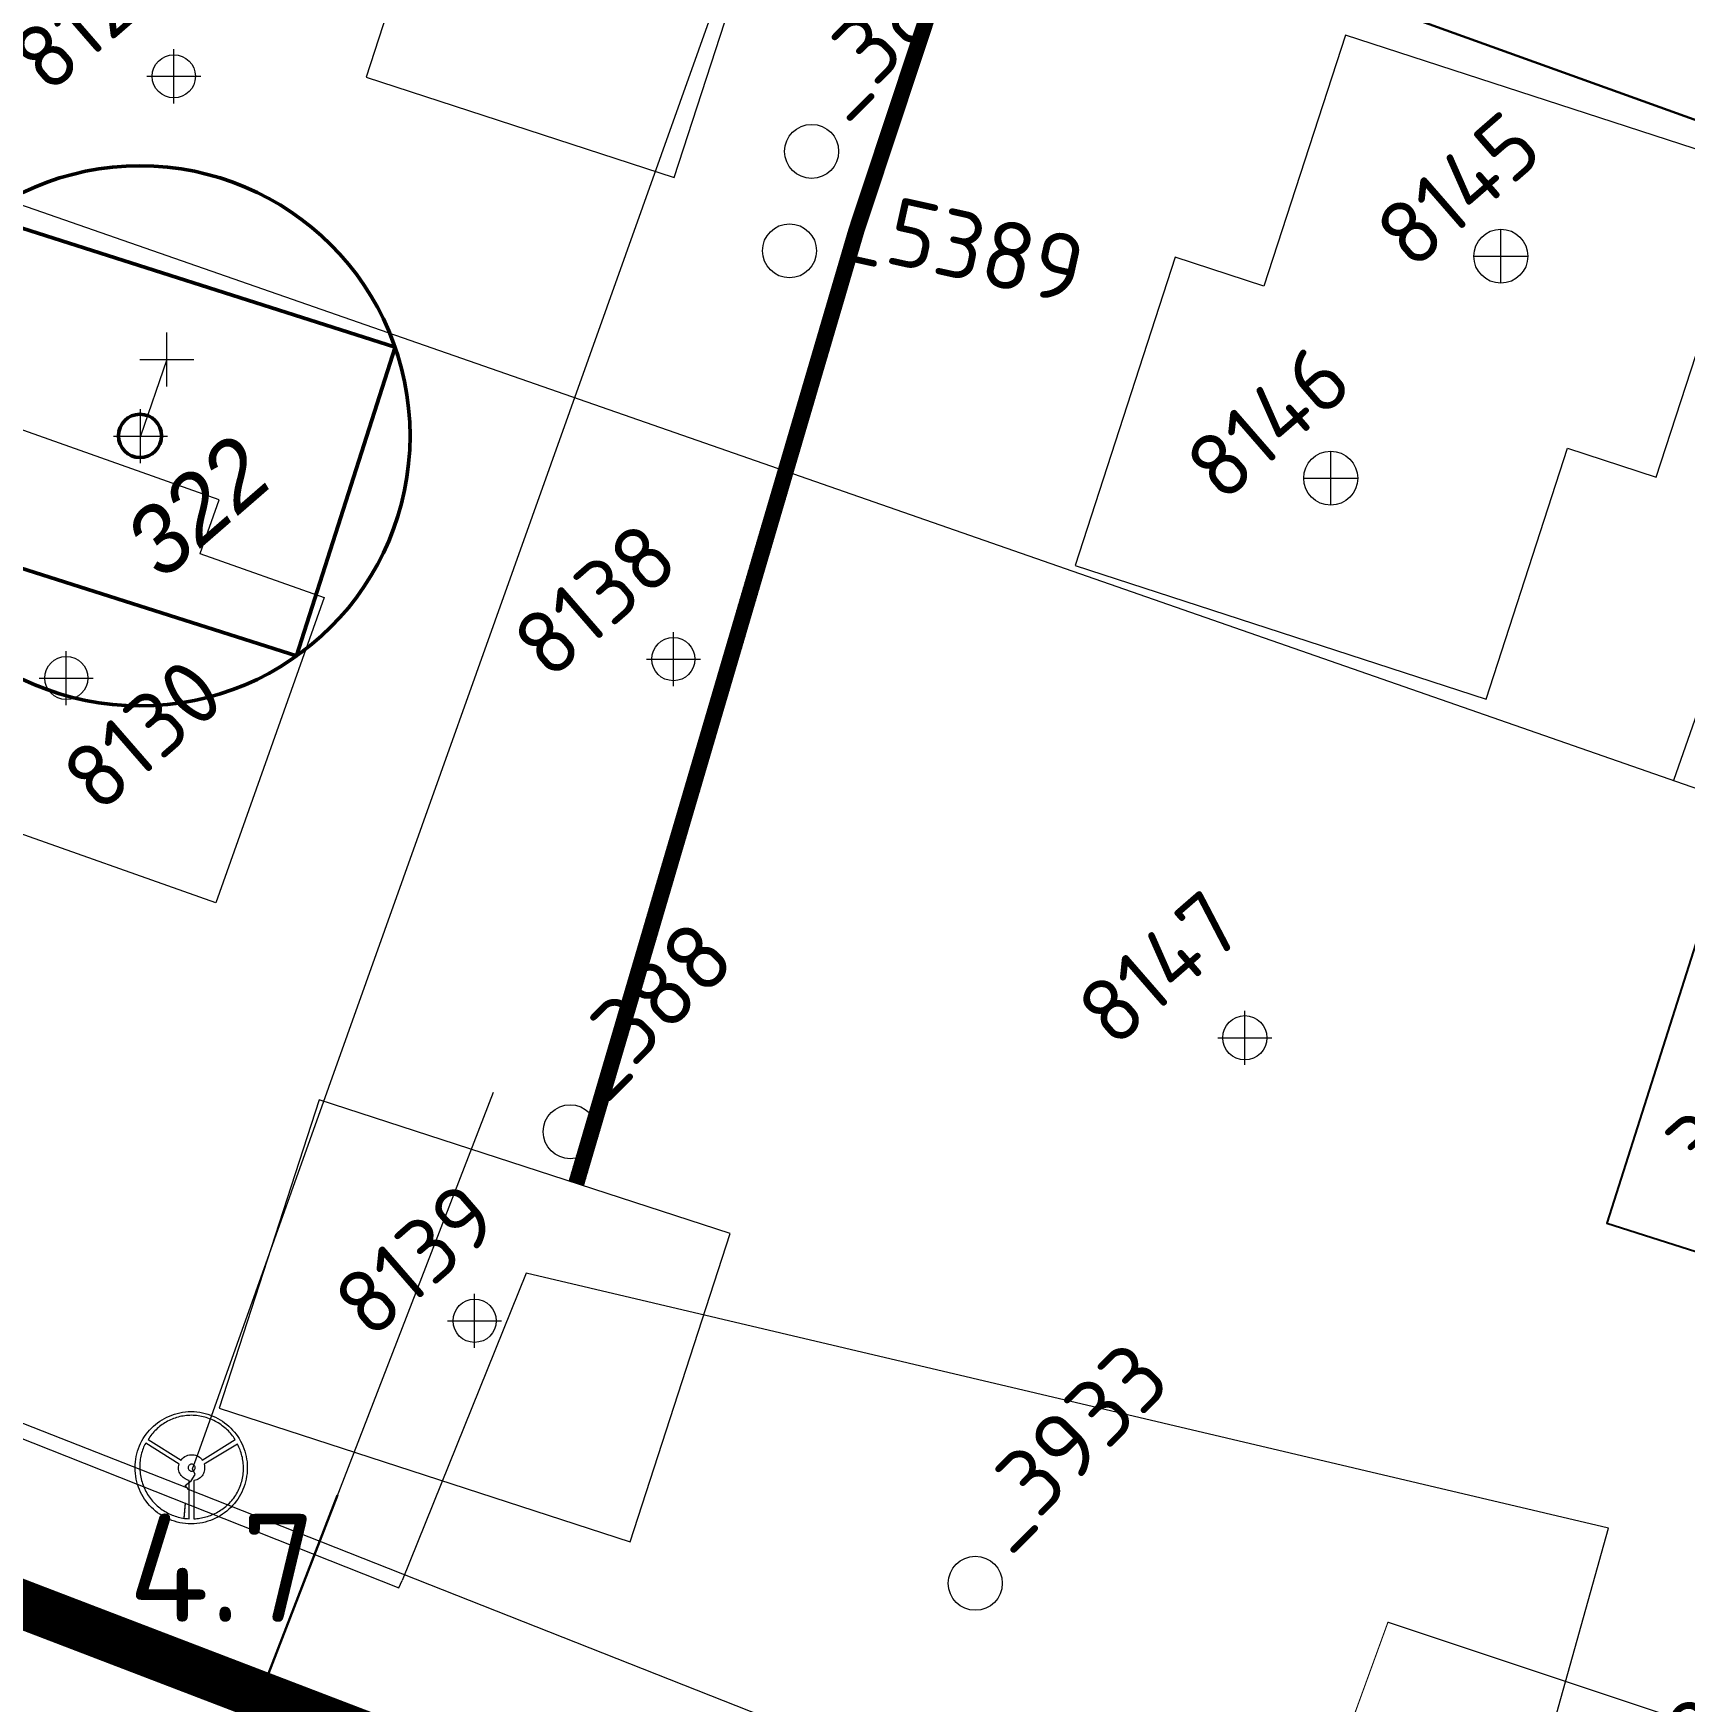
# Model space of a CAD drawing. Header units: millimetres. Extents: x 519 to 9564855, y -810 to 5021775.
# Drawn here: x 9532434.3 to 9532740, y 4999633.5 to 4999942.4 of the extents above; entities that cross this region are included whole.
import ezdxf
from ezdxf.enums import TextEntityAlignment as Align

# ---------------------------------------------------------------- set-up
doc = ezdxf.new("R2010")
doc.units = ezdxf.units.MM
doc.header["$LTSCALE"] = 2
doc.header["$MEASUREMENT"] = 0
doc.header["$PDMODE"] = 2
doc.header["$PDSIZE"] = 5
for name, color, linetype in [('Existing roads', 41, 'Continuous'), ('FIBERGLASS', 212, 'Continuous'), ('OLD WELLS(dr.bfr2000)', 24, 'Continuous'), ('ROAD_GROUND', 9, 'Continuous'), ('Скважины на 2014 год', 70, 'Continuous'), ('Скважины на 2021 год', 7, 'Continuous')]:
    doc.layers.add(name, color=color, linetype=linetype)
for name, color, linetype, lineweight in [('SteamInjInfrastructure', 25, 'Continuous', 100), ('Скв на 2025 допы от ХеКай', 204, 'Continuous', 0), ('Скважины на 2022 год', 60, 'Continuous', 13), ('Скважины на 2024 год-125', 10, 'Continuous', 40), ('Скважины на 2026', 222, 'Continuous', 50), ('ТХ_Проект. НГ', 244, 'g_122_n', 50), ('Электро', 1, 'Continuous', 30), ('Электроснаб', 1, 'Continuous', 18), ('Электроснабжене', 1, 'Continuous', 18)]:
    doc.layers.add(name, color=color, linetype=linetype, lineweight=lineweight)
doc.styles.add('92051501$0$STANDARD', font='simplex.shx')
doc.styles.add('Elect', font='isocpeur.ttf')
doc.styles.add('Line_GUGK', font='')
doc.styles.get("Standard").update_dxf_attribs({"font": 'isocpeur.ttf', "width": 0.5})
doc.styles.get('Line_GUGK').set_extended_font_data('Bm431', italic=True)
doc.linetypes.add('g_122_n', pattern='A,2,-2,3,-0.6,["Н",Line_GUGK,S=2,R=0,X=0,Y=-1],-3,3,-2,8,-2,8,-2,6', length=41.6)
doc.linetypes.add('STM_LINE', pattern='A,0.5,-0.2,["S",92051501$0$STANDARD,S=0.1,R=0,X=-0.1,Y=-0.05],-0.05', length=0.75)
pattern_1 = [(45, (2e-07, 3e-08), (-2.6516504294, 2.6516504294), [])]

msp = doc.modelspace()

# ---------------------------------------------------------------- hatches: boundary and pattern name
at = {"layer": 'Existing roads', "linetype": 'ByBlock', "lineweight": 0, "ltscale": 80}
h = msp.add_hatch(dxfattribs=at)
h.set_pattern_fill('ANSI31', color=0, scale=30, style=0)
h.set_pattern_definition(pattern_1)
edge = h.paths.add_edge_path()
edge.add_line((9532778.519, 4999230.469), (9531406.804, 4999722.068))
edge.add_line((9531988.9698, 4999513.27001), (9531985.02959, 4999501.29115))
edge.add_line((9531985.02959, 4999501.29115), (9532135.5995, 4999447.17366))
edge.add_line((9532135.5995, 4999447.17366), (9532139.95261, 4999459.32019))
h = msp.add_hatch(dxfattribs=at)
h.set_pattern_fill('ANSI31', color=0, scale=30, style=0)
h.set_pattern_definition(pattern_1)
edge = h.paths.add_edge_path()
edge.add_line((9531793.51542, 4999569.26863), (9531798.02798, 4999581.86007))
edge.add_line((9531941.09132, 4999530.58864), (9531936.69892, 4999518.35317))
edge.add_line((9531936.69892, 4999518.35317), (9531793.51542, 4999569.26863))
edge.add_line((9532778.519, 4999230.469), (9531406.804, 4999722.068))
h = msp.add_hatch(dxfattribs=at)
h.set_pattern_fill('ANSI31', color=0, scale=30, style=0)
h.set_pattern_definition(pattern_1)
edge = h.paths.add_edge_path()
edge.add_line((9531785.9778, 4999571.94897), (9531748.25838, 4999585.36184))
edge.add_line((9531748.25838, 4999585.36184), (9531752.81099, 4999598.06506))
edge.add_line((9531790.46586, 4999584.57021), (9531785.9778, 4999571.94897))
edge.add_line((9532778.519, 4999230.469), (9531406.804, 4999722.068))

# ---------------------------------------------------------------- linework, layer by layer
at = {"layer": 'FIBERGLASS', "lineweight": 0, "ltscale": 5}
msp.add_line((9531474.36772, 5000244.22417), (9533085.79736, 4999682.85721), dxfattribs=at)
at = {"layer": 'FIBERGLASS', "linetype": 'ByBlock', "lineweight": 0, "ltscale": 50, "const_width": 0.2}
msp.add_lwpolyline([(9532370.78, 4998783.5), (9532685.1, 4999648.2), (9532806.3, 4999607.8), (9533065.2, 5000361.1), (9533175, 5000324)], dxfattribs=at)
at = {"layer": 'OLD WELLS(dr.bfr2000)', "lineweight": 0}
for centre in [(9532578.4, 4999920.5), (9532574.3, 4999902.1), (9532533.7, 4999739), (9532608.7, 4999655.4)]:
    msp.add_circle(centre, 5, dxfattribs=at)
at = {"layer": 'ROAD_GROUND', "lineweight": 0, "flags": 128}
for points, const_width in [([(9532610.63193, 4999978.0347), (9532586.70722, 4999905.93038), (9532534.8233, 4999729.42781), (9532534.8233, 4999729.42781)], 3), ([(9532609.20532, 4999978.49823), (9532585.274, 4999906.374), (9532533.35856, 4999729.90373), (9532533.35856, 4999729.90373)], 0.001), ([(9532612.05854, 4999977.57116), (9532588.14044, 4999905.48675), (9532536.28803, 4999728.95188), (9532536.28803, 4999728.95188)], 0.001)]:
    msp.add_lwpolyline(points, dxfattribs=dict(at, const_width=const_width))
at = {"layer": 'ROAD_GROUND', "color": 8, "lineweight": 0, "const_width": 9}
msp.add_lwpolyline([(9532686.37022, 4999554.15545), (9532325.87, 4999692.26), (9532298.56, 4999621.78), (9531494.3682, 4999929.91227)], dxfattribs=at)
at = {"layer": 'SteamInjInfrastructure', "color": 6, "linetype": 'STM_LINE', "lineweight": 0, "ltscale": 15}
for p, q in [((9532465.117, 4999680.29), (9532790.92888, 5000593.92108)), ((9532462.69293, 4999673.05482, 0), (9532304.51678, 4999735.1901, 0)), ((9532306.21802, 4999732.10271, 0), (9532501.98205, 4999654.55984, 0)), ((9532525.544, 4999712.791), (9532502.568, 4999655.901)), ((9532725.934, 4999665.627), (9532525.544, 4999712.791)), ((9532456.54334, 4999684.48981, 0), (9532456.91727, 4999684.81178, 0)), ((9532456.91727, 4999684.81178, 0), (9532457.31198, 4999685.12337, 0)), ((9532457.31198, 4999685.12337, 0), (9532457.71707, 4999685.41418, 0)), ((9532457.91439, 4999684.6144, 0), (9532457.68587, 4999684.42745, 0)), ((9532457.71707, 4999685.41418, 0), (9532458.13255, 4999685.68422, 0)), ((9532458.15329, 4999684.78058, 0), (9532457.91439, 4999684.6144, 0)), ((9532458.13255, 4999685.68422, 0), (9532458.5688, 4999685.93349, 0)), ((9532458.40257, 4999684.94676, 0), (9532458.15329, 4999684.78058, 0)), ((9532458.65186, 4999685.11294, 0), (9532458.40257, 4999684.94676, 0)), ((9532458.5688, 4999685.93349, 0), (9532459.01543, 4999686.16198, 0)), ((9532458.91153, 4999685.25834, 0), (9532458.65186, 4999685.11294, 0)), ((9532459.17121, 4999685.40375, 0), (9532458.91153, 4999685.25834, 0)), ((9532459.01543, 4999686.16198, 0), (9532459.48284, 4999686.3697, 0)), ((9532459.44127, 4999685.53876, 0), (9532459.17121, 4999685.40375, 0)), ((9532459.71133, 4999685.66339, 0), (9532459.44127, 4999685.53876, 0)), ((9532459.48284, 4999686.3697, 0), (9532459.95025, 4999686.55664, 0)), ((9532459.98139, 4999685.78802, 0), (9532459.71133, 4999685.66339, 0)), ((9532459.95025, 4999686.55664, 0), (9532460.43843, 4999686.72281, 0)), ((9532460.26183, 4999685.90227, 0), (9532459.98139, 4999685.78802, 0)), ((9532460.55266, 4999685.99574, 0), (9532460.26183, 4999685.90227, 0)), ((9532460.43843, 4999686.72281, 0), (9532460.92662, 4999686.85782, 0)), ((9532460.83311, 4999686.08921, 0), (9532460.55266, 4999685.99574, 0)), ((9532461.13432, 4999686.18268, 0), (9532460.83311, 4999686.08921, 0)), ((9532460.92662, 4999686.85782, 0), (9532461.43557, 4999686.98244, 0)), ((9532461.42516, 4999686.25537, 0), (9532461.13432, 4999686.18268, 0)), ((9532461.72637, 4999686.31768, 0), (9532461.42516, 4999686.25537, 0)), ((9532461.43557, 4999686.98244, 0), (9532461.94452, 4999687.06552, 0)), ((9532462.02759, 4999686.3696, 0), (9532461.72637, 4999686.31768, 0)), ((9532461.94452, 4999687.06552, 0), (9532462.46386, 4999687.13821, 0)), ((9532462.32881, 4999686.42153, 0), (9532462.02759, 4999686.3696, 0)), ((9532462.64041, 4999686.45268, 0), (9532462.32881, 4999686.42153, 0)), ((9532462.46386, 4999687.13821, 0), (9532462.99358, 4999687.17973, 0)), ((9532462.95201, 4999686.48383, 0), (9532462.64041, 4999686.45268, 0)), ((9532463.26361, 4999686.4942, 0), (9532462.95201, 4999686.48383, 0)), ((9532462.99358, 4999687.17973, 0), (9532463.53369, 4999687.1901, 0)), ((9532463.57521, 4999686.50458, 0), (9532463.26361, 4999686.4942, 0)), ((9532463.53369, 4999687.1901, 0), (9532464.06341, 4999687.17969, 0)), ((9532463.88681, 4999686.49418, 0), (9532463.57521, 4999686.50458, 0)), ((9532464.19842, 4999686.48378, 0), (9532463.88681, 4999686.49418, 0)), ((9532464.06341, 4999687.17969, 0), (9532464.58275, 4999687.13813, 0)), ((9532464.51002, 4999686.45261, 0), (9532464.19842, 4999686.48378, 0)), ((9532464.81123, 4999686.42144, 0), (9532464.51002, 4999686.45261, 0)), ((9532464.58275, 4999687.13813, 0), (9532465.10208, 4999687.0654, 0)), ((9532465.12283, 4999686.36949, 0), (9532464.81123, 4999686.42144, 0)), ((9532465.10208, 4999687.0654, 0), (9532465.61103, 4999686.98229, 0)), ((9532465.42404, 4999686.30716, 0), (9532465.12283, 4999686.36949, 0)), ((9532465.72525, 4999686.24483, 0), (9532465.42404, 4999686.30716, 0)), ((9532465.61103, 4999686.98229, 0), (9532466.10958, 4999686.85763, 0)), ((9532466.02646, 4999686.16172, 0), (9532465.72525, 4999686.24483, 0)), ((9532466.31729, 4999686.07862, 0), (9532466.02646, 4999686.16172, 0)), ((9532466.10958, 4999686.85763, 0), (9532466.59775, 4999686.72259, 0)), ((9532466.60811, 4999685.98513, 0), (9532466.31729, 4999686.07862, 0)), ((9532466.59775, 4999686.72259, 0), (9532467.08592, 4999686.55638, 0)), ((9532466.89894, 4999685.88125, 0), (9532466.60811, 4999685.98513, 0)), ((9532467.17937, 4999685.76699, 0), (9532466.89894, 4999685.88125, 0)), ((9532467.08592, 4999686.55638, 0), (9532467.55332, 4999686.3694, 0)), ((9532467.45981, 4999685.64234, 0), (9532467.17937, 4999685.76699, 0)), ((9532467.74025, 4999685.51769, 0), (9532467.45981, 4999685.64234, 0)), ((9532467.55332, 4999686.3694, 0), (9532468.01033, 4999686.16165, 0)), ((9532468.0103, 4999685.37226, 0), (9532467.74025, 4999685.51769, 0)), ((9532468.28035, 4999685.22684, 0), (9532468.0103, 4999685.37226, 0)), ((9532468.01033, 4999686.16165, 0), (9532468.45695, 4999685.93313, 0)), ((9532468.54001, 4999685.08142, 0), (9532468.28035, 4999685.22684, 0)), ((9532468.45695, 4999685.93313, 0), (9532468.89318, 4999685.68383, 0)), ((9532468.79967, 4999684.91522, 0), (9532468.54001, 4999685.08142, 0)), ((9532469.04895, 4999684.74902, 0), (9532468.79967, 4999684.91522, 0)), ((9532468.89318, 4999685.68383, 0), (9532469.31902, 4999685.41376, 0)), ((9532469.28783, 4999684.57244, 0), (9532469.04895, 4999684.74902, 0)), ((9532469.31902, 4999685.41376, 0), (9532469.72409, 4999685.12292, 0)), ((9532469.72409, 4999685.12292, 0), (9532470.11878, 4999684.8113, 0)), ((9532470.11878, 4999684.8113, 0), (9532470.49269, 4999684.4893, 0)), ((9532454.16466, 4999681.30118, 0), (9532454.39319, 4999681.7478, 0)), ((9532454.39319, 4999681.7478, 0), (9532454.64248, 4999682.18403, 0)), ((9532454.64248, 4999682.18403, 0), (9532454.91255, 4999682.60988, 0)), ((9532454.91255, 4999682.60988, 0), (9532455.2034, 4999683.01495, 0)), ((9532455.2034, 4999683.01495, 0), (9532455.50463, 4999683.40963, 0)), ((9532455.50463, 4999683.40963, 0), (9532455.83702, 4999683.78354, 0)), ((9532455.73309, 4999682.28786, 0), (9532455.57728, 4999682.03858, 0)), ((9532455.57728, 4999682.03858, 0), (9532461.66376, 4999678.22644, 0)), ((9532455.8889, 4999682.52675, 0), (9532455.73309, 4999682.28786, 0)), ((9532455.83702, 4999683.78354, 0), (9532456.17979, 4999684.14706, 0)), ((9532456.06548, 4999682.75525, 0), (9532455.8889, 4999682.52675, 0)), ((9532456.24207, 4999682.98375, 0), (9532456.06548, 4999682.75525, 0)), ((9532456.17979, 4999684.14706, 0), (9532456.54334, 4999684.48981, 0)), ((9532456.42904, 4999683.21225, 0), (9532456.24207, 4999682.98375, 0)), ((9532456.61601, 4999683.43036, 0), (9532456.42904, 4999683.21225, 0)), ((9532456.81336, 4999683.63809, 0), (9532456.61601, 4999683.43036, 0)), ((9532457.0211, 4999683.84582, 0), (9532456.81336, 4999683.63809, 0)), ((9532457.23923, 4999684.05354, 0), (9532457.0211, 4999683.84582, 0)), ((9532457.45736, 4999684.2405, 0), (9532457.23923, 4999684.05354, 0)), ((9532457.68587, 4999684.42745, 0), (9532457.45736, 4999684.2405, 0)), ((9532465.55877, 4999678.2263, 0), (9532471.64552, 4999682.03799, 0)), ((9532469.52672, 4999684.39586, 0), (9532469.28783, 4999684.57244, 0)), ((9532469.76561, 4999684.20889, 0), (9532469.52672, 4999684.39586, 0)), ((9532469.98372, 4999684.01153, 0), (9532469.76561, 4999684.20889, 0)), ((9532470.20184, 4999683.81418, 0), (9532469.98372, 4999684.01153, 0)), ((9532470.40956, 4999683.60643, 0), (9532470.20184, 4999683.81418, 0)), ((9532470.61729, 4999683.39869, 0), (9532470.40956, 4999683.60643, 0)), ((9532470.49269, 4999684.4893, 0), (9532470.85621, 4999684.14653, 0)), ((9532470.80424, 4999683.18056, 0), (9532470.61729, 4999683.39869, 0)), ((9532470.9912, 4999682.96244, 0), (9532470.80424, 4999683.18056, 0)), ((9532470.85621, 4999684.14653, 0), (9532471.19896, 4999683.78298, 0)), ((9532471.16776, 4999682.73392, 0), (9532470.9912, 4999682.96244, 0)), ((9532471.33394, 4999682.50541, 0), (9532471.16776, 4999682.73392, 0)), ((9532471.19896, 4999683.78298, 0), (9532471.53132, 4999683.40904, 0)), ((9532471.50012, 4999682.2769, 0), (9532471.33394, 4999682.50541, 0)), ((9532471.64552, 4999682.03799, 0), (9532471.50012, 4999682.2769, 0)), ((9532471.53132, 4999683.40904, 0), (9532471.84291, 4999683.01434, 0)), ((9532471.84291, 4999683.01434, 0), (9532472.13372, 4999682.60925, 0)), ((9532472.13372, 4999682.60925, 0), (9532472.40376, 4999682.18338, 0)), ((9532472.40376, 4999682.18338, 0), (9532472.65302, 4999681.74713, 0)), ((9532472.65302, 4999681.74713, 0), (9532472.88152, 4999681.30049, 0)), ((9532453.26091, 4999678.38254, 0), (9532453.35441, 4999678.89149, 0)), ((9532453.35441, 4999678.89149, 0), (9532453.46868, 4999679.39005, 0)), ((9532453.46868, 4999679.39005, 0), (9532453.61412, 4999679.8886, 0)), ((9532453.61412, 4999679.8886, 0), (9532453.76993, 4999680.36639, 0)), ((9532453.76993, 4999680.36639, 0), (9532453.95691, 4999680.84417, 0)), ((9532453.95691, 4999680.84417, 0), (9532454.16466, 4999681.30118, 0)), ((9532454.15418, 4999678.65257, 0), (9532454.10224, 4999678.36174, 0)), ((9532454.20612, 4999678.94339, 0), (9532454.15418, 4999678.65257, 0)), ((9532454.26845, 4999679.22383, 0), (9532454.20612, 4999678.94339, 0)), ((9532454.34117, 4999679.51466, 0), (9532454.26845, 4999679.22383, 0)), ((9532454.42428, 4999679.78471, 0), (9532454.34117, 4999679.51466, 0)), ((9532454.51777, 4999680.06515, 0), (9532454.42428, 4999679.78471, 0)), ((9532454.62164, 4999680.3352, 0), (9532454.51777, 4999680.06515, 0)), ((9532454.72552, 4999680.59486, 0), (9532454.62164, 4999680.3352, 0)), ((9532454.83978, 4999680.85452, 0), (9532454.72552, 4999680.59486, 0)), ((9532454.96443, 4999681.1038, 0), (9532454.83978, 4999680.85452, 0)), ((9532455.09947, 4999681.35308, 0), (9532454.96443, 4999681.1038, 0)), ((9532461.30019, 4999677.45783, 0), (9532455.09947, 4999681.35308, 0)), ((9532461.66376, 4999678.22644, 0), (9532461.8715, 4999678.47571, 0)), ((9532461.8715, 4999678.47571, 0), (9532462.1104, 4999678.69382, 0)), ((9532462.1104, 4999678.69382, 0), (9532462.37008, 4999678.87039, 0)), ((9532462.37008, 4999678.87039, 0), (9532462.62975, 4999679.0054, 0)), ((9532462.62975, 4999679.0054, 0), (9532462.91019, 4999679.09887, 0)), ((9532462.91019, 4999679.09887, 0), (9532463.20102, 4999679.17157, 0)), ((9532463.20102, 4999679.17157, 0), (9532463.49185, 4999679.20272, 0)), ((9532463.49185, 4999679.20272, 0), (9532463.78268, 4999679.20271, 0)), ((9532463.746, 4999676.625), (9532465.117, 4999680.29)), ((9532463.78268, 4999679.20271, 0), (9532464.06312, 4999679.17154, 0)), ((9532464.06312, 4999679.17154, 0), (9532464.34356, 4999679.10921, 0)), ((9532464.34356, 4999679.10921, 0), (9532464.60322, 4999679.02611, 0)), ((9532464.60322, 4999679.02611, 0), (9532464.84212, 4999678.91184, 0)), ((9532464.84212, 4999678.91184, 0), (9532465.07062, 4999678.77681, 0)), ((9532465.07062, 4999678.77681, 0), (9532465.25757, 4999678.61061, 0)), ((9532465.25757, 4999678.61061, 0), (9532465.42375, 4999678.43403, 0)), ((9532465.42375, 4999678.43403, 0), (9532465.55877, 4999678.2263, 0)), ((9532472.09212, 4999681.14472, 0), (9532465.92228, 4999677.45766, 0)), ((9532472.22714, 4999680.89544, 0), (9532472.09212, 4999681.14472, 0)), ((9532472.35177, 4999680.63576, 0), (9532472.22714, 4999680.89544, 0)), ((9532472.46601, 4999680.3657, 0), (9532472.35177, 4999680.63576, 0)), ((9532472.58026, 4999680.10603, 0), (9532472.46601, 4999680.3657, 0)), ((9532472.67373, 4999679.83598, 0), (9532472.58026, 4999680.10603, 0)), ((9532472.7672, 4999679.55553, 0), (9532472.67373, 4999679.83598, 0)), ((9532472.85028, 4999679.27509, 0), (9532472.7672, 4999679.55553, 0)), ((9532472.92298, 4999678.99464, 0), (9532472.85028, 4999679.27509, 0)), ((9532472.88152, 4999681.30049, 0), (9532473.09962, 4999680.84347, 0)), ((9532472.99567, 4999678.7142, 0), (9532472.92298, 4999678.99464, 0)), ((9532473.0476, 4999678.42337, 0), (9532472.99567, 4999678.7142, 0)), ((9532473.09952, 4999678.14293, 0), (9532473.0476, 4999678.42337, 0)), ((9532473.09962, 4999680.84347, 0), (9532473.28656, 4999680.36567, 0)), ((9532473.28656, 4999680.36567, 0), (9532473.45273, 4999679.88788, 0)), ((9532473.45273, 4999679.88788, 0), (9532473.58774, 4999679.38931, 0)), ((9532473.58774, 4999679.38931, 0), (9532473.70198, 4999678.89075, 0)), ((9532473.70198, 4999678.89075, 0), (9532473.79544, 4999678.38179, 0)), ((9532453.1466, 4999676.80377, 0), (9532453.15701, 4999677.33349, 0)), ((9532453.15697, 4999676.26366, 0), (9532453.1466, 4999676.80377, 0)), ((9532453.1985, 4999675.73394, 0), (9532453.15697, 4999676.26366, 0)), ((9532453.15701, 4999677.33349, 0), (9532453.19857, 4999677.86321, 0)), ((9532453.2608, 4999675.2146, 0), (9532453.1985, 4999675.73394, 0)), ((9532453.19857, 4999677.86321, 0), (9532453.26091, 4999678.38254, 0)), ((9532454.00871, 4999677.16727, 0), (9532454.0087, 4999676.86606, 0)), ((9532454.0087, 4999676.86606, 0), (9532454.01908, 4999676.56484, 0)), ((9532454.01911, 4999677.46849, 0), (9532454.00871, 4999677.16727, 0)), ((9532454.01908, 4999676.56484, 0), (9532454.03984, 4999676.26363, 0)), ((9532454.03989, 4999677.7697, 0), (9532454.01911, 4999677.46849, 0)), ((9532454.03984, 4999676.26363, 0), (9532454.0606, 4999675.95202, 0)), ((9532454.07107, 4999678.07091, 0), (9532454.03989, 4999677.7697, 0)), ((9532454.0606, 4999675.95202, 0), (9532454.10214, 4999675.65081, 0)), ((9532454.10224, 4999678.36174, 0), (9532454.07107, 4999678.07091, 0)), ((9532454.10214, 4999675.65081, 0), (9532454.14367, 4999675.34959, 0)), ((9532454.14367, 4999675.34959, 0), (9532454.20598, 4999675.04838, 0)), ((9532461.17553, 4999676.69961, 0), (9532461.18592, 4999676.94889, 0)), ((9532461.19629, 4999676.45033, 0), (9532461.17553, 4999676.69961, 0)), ((9532461.18592, 4999676.94889, 0), (9532461.22748, 4999677.19817, 0)), ((9532461.24821, 4999676.21143, 0), (9532461.19629, 4999676.45033, 0)), ((9532461.22748, 4999677.19817, 0), (9532461.30019, 4999677.45783, 0)), ((9532461.32091, 4999675.98292, 0), (9532461.24821, 4999676.21143, 0)), ((9532461.42477, 4999675.76479, 0), (9532461.32091, 4999675.98292, 0)), ((9532461.5494, 4999675.55706, 0), (9532461.42477, 4999675.76479, 0)), ((9532461.68443, 4999675.3597, 0), (9532461.5494, 4999675.55706, 0)), ((9532461.85061, 4999675.17274, 0), (9532461.68443, 4999675.3597, 0)), ((9532462.97244, 4999676.93844, 0), (9532462.96204, 4999676.80341, 0)), ((9532462.96204, 4999676.80341, 0), (9532462.97243, 4999676.66838, 0)), ((9532462.97243, 4999676.66838, 0), (9532463.01397, 4999676.55413, 0)), ((9532463.01399, 4999677.06308, 0), (9532462.97244, 4999676.93844, 0)), ((9532463.01397, 4999676.55413, 0), (9532463.07628, 4999676.43987, 0)), ((9532463.07631, 4999677.16694, 0), (9532463.01399, 4999677.06308, 0)), ((9532463.07628, 4999676.43987, 0), (9532463.14899, 4999676.34639, 0)), ((9532463.14902, 4999677.27081, 0), (9532463.07631, 4999677.16694, 0)), ((9532463.14899, 4999676.34639, 0), (9532463.25285, 4999676.26329, 0)), ((9532463.25289, 4999677.34351, 0), (9532463.14902, 4999677.27081, 0)), ((9532463.25285, 4999676.26329, 0), (9532463.35672, 4999676.21135, 0)), ((9532463.35676, 4999677.40583, 0), (9532463.25289, 4999677.34351, 0)), ((9532463.35672, 4999676.21135, 0), (9532463.48136, 4999676.1698, 0)), ((9532463.4814, 4999677.44737, 0), (9532463.35676, 4999677.40583, 0)), ((9532463.48136, 4999676.1698, 0), (9532463.61638, 4999676.15941, 0)), ((9532463.61643, 4999677.45775, 0), (9532463.4814, 4999677.44737, 0)), ((9532463.529, 4999674.402), (9532464.262, 4999675.527)), ((9532463.61638, 4999676.15941, 0), (9532463.75141, 4999676.16979, 0)), ((9532463.75146, 4999677.44736, 0), (9532463.61643, 4999677.45775, 0)), ((9532464.262, 4999675.527), (9532463.746, 4999676.625)), ((9532463.75141, 4999676.16979, 0), (9532463.86567, 4999676.21133, 0)), ((9532463.86571, 4999677.40581, 0), (9532463.75146, 4999677.44736, 0)), ((9532463.86567, 4999676.21133, 0), (9532463.97992, 4999676.26326, 0)), ((9532463.97996, 4999677.34348, 0), (9532463.86571, 4999677.40581, 0)), ((9532463.97992, 4999676.26326, 0), (9532464.0734, 4999676.34635, 0)), ((9532464.07344, 4999677.27077, 0), (9532463.97996, 4999677.34348, 0)), ((9532464.0734, 4999676.34635, 0), (9532464.1565, 4999676.43983, 0)), ((9532464.15653, 4999677.1669, 0), (9532464.07344, 4999677.27077, 0)), ((9532464.1565, 4999676.43983, 0), (9532464.20844, 4999676.55408, 0)), ((9532464.20846, 4999677.06303, 0), (9532464.15653, 4999677.1669, 0)), ((9532464.20844, 4999676.55408, 0), (9532464.24999, 4999676.66834, 0)), ((9532464.25, 4999676.93839, 0), (9532464.20846, 4999677.06303, 0)), ((9532464.24999, 4999676.66834, 0), (9532464.26038, 4999676.80336, 0)), ((9532464.26038, 4999676.80336, 0), (9532464.25, 4999676.93839, 0)), ((9532465.6937, 4999675.49459, 0), (9532465.55867, 4999675.29724, 0)), ((9532465.79757, 4999675.70232, 0), (9532465.6937, 4999675.49459, 0)), ((9532465.89106, 4999675.92043, 0), (9532465.79757, 4999675.70232, 0)), ((9532465.95339, 4999676.15932, 0), (9532465.89106, 4999675.92043, 0)), ((9532465.92228, 4999677.45766, 0), (9532465.98459, 4999677.18761, 0)), ((9532465.99495, 4999676.4086, 0), (9532465.95339, 4999676.15932, 0)), ((9532465.98459, 4999677.18761, 0), (9532466.01574, 4999676.91755, 0)), ((9532466.01573, 4999676.65788, 0), (9532465.99495, 4999676.4086, 0)), ((9532466.01574, 4999676.91755, 0), (9532466.01573, 4999676.65788, 0)), ((9532473.07864, 4999675.17233, 0), (9532473.1202, 4999675.47354, 0)), ((9532473.13067, 4999677.8521, 0), (9532473.09952, 4999678.14293, 0)), ((9532473.1202, 4999675.47354, 0), (9532473.15137, 4999675.77475, 0)), ((9532473.16182, 4999677.55088, 0), (9532473.13067, 4999677.8521, 0)), ((9532473.15137, 4999675.77475, 0), (9532473.18254, 4999676.07597, 0)), ((9532473.18258, 4999677.26005, 0), (9532473.16182, 4999677.55088, 0)), ((9532473.18254, 4999676.07597, 0), (9532473.19294, 4999676.3668, 0)), ((9532473.20335, 4999676.96922, 0), (9532473.18258, 4999677.26005, 0)), ((9532473.19294, 4999676.3668, 0), (9532473.20334, 4999676.66801, 0)), ((9532473.20334, 4999676.66801, 0), (9532473.20335, 4999676.96922, 0)), ((9532473.86805, 4999675.73318, 0), (9532473.79532, 4999675.21385, 0)), ((9532473.79544, 4999678.38179, 0), (9532473.86813, 4999677.86246, 0)), ((9532473.90962, 4999676.2629, 0), (9532473.86805, 4999675.73318, 0)), ((9532473.86813, 4999677.86246, 0), (9532473.90966, 4999677.33273, 0)), ((9532473.92002, 4999676.80301, 0), (9532473.90962, 4999676.2629, 0)), ((9532473.90966, 4999677.33273, 0), (9532473.92002, 4999676.80301, 0)), ((9532453.35426, 4999674.70565, 0), (9532453.2608, 4999675.2146, 0)), ((9532453.4685, 4999674.20708, 0), (9532453.35426, 4999674.70565, 0)), ((9532453.61389, 4999673.70851, 0), (9532453.4685, 4999674.20708, 0)), ((9532453.76967, 4999673.22033, 0), (9532453.61389, 4999673.70851, 0)), ((9532453.95662, 4999672.75292, 0), (9532453.76967, 4999673.22033, 0)), ((9532454.16433, 4999672.2959, 0), (9532453.95662, 4999672.75292, 0)), ((9532454.39283, 4999671.84926, 0), (9532454.16433, 4999672.2959, 0)), ((9532454.20598, 4999675.04838, 0), (9532454.26829, 4999674.74716, 0)), ((9532454.26829, 4999674.74716, 0), (9532454.34099, 4999674.44594, 0)), ((9532454.34099, 4999674.44594, 0), (9532454.42407, 4999674.14472, 0)), ((9532454.42407, 4999674.14472, 0), (9532454.51754, 4999673.85389, 0)), ((9532454.51754, 4999673.85389, 0), (9532454.6214, 4999673.56306, 0)), ((9532454.6214, 4999673.56306, 0), (9532454.73564, 4999673.27223, 0)), ((9532454.73564, 4999673.27223, 0), (9532454.86027, 4999672.9814, 0)), ((9532454.86027, 4999672.9814, 0), (9532454.99529, 4999672.70095, 0)), ((9532454.99529, 4999672.70095, 0), (9532455.14069, 4999672.4205, 0)), ((9532455.14069, 4999672.4205, 0), (9532455.29648, 4999672.14006, 0)), ((9532462.02717, 4999675.00654, 0), (9532461.85061, 4999675.17274, 0)), ((9532462.22452, 4999674.85074, 0), (9532462.02717, 4999675.00654, 0)), ((9532462.43224, 4999674.7157, 0), (9532462.22452, 4999674.85074, 0)), ((9532462.423, 4999673.518), (9532463.529, 4999674.402)), ((9532463.055, 4999672.74), (9532462.423, 4999673.518)), ((9532462.66075, 4999674.59105, 0), (9532462.43224, 4999674.7157, 0)), ((9532462.88925, 4999674.49756, 0), (9532462.66075, 4999674.59105, 0)), ((9532463.12814, 4999674.41446, 0), (9532462.88925, 4999674.49756, 0)), ((9532710.904, 4999574.956), (9532463.055, 4999672.74)), ((9532463.12788, 4999667.3515, 0), (9532463.12814, 4999674.41446, 0)), ((9532464.0214, 4999674.41443, 0), (9532464.02114, 4999667.35147, 0)), ((9532464.30184, 4999674.47674, 0), (9532464.0214, 4999674.41443, 0)), ((9532464.56151, 4999674.57021, 0), (9532464.30184, 4999674.47674, 0)), ((9532464.80041, 4999674.67407, 0), (9532464.56151, 4999674.57021, 0)), ((9532465.01854, 4999674.7987, 0), (9532464.80041, 4999674.67407, 0)), ((9532465.21589, 4999674.95449, 0), (9532465.01854, 4999674.7987, 0)), ((9532465.39247, 4999675.11029, 0), (9532465.21589, 4999674.95449, 0)), ((9532465.55867, 4999675.29724, 0), (9532465.39247, 4999675.11029, 0)), ((9532471.93598, 4999671.97326, 0), (9532472.0918, 4999672.2537, 0)), ((9532472.0918, 4999672.2537, 0), (9532472.23722, 4999672.53413, 0)), ((9532472.23722, 4999672.53413, 0), (9532472.37226, 4999672.82496, 0)), ((9532472.37226, 4999672.82496, 0), (9532472.49691, 4999673.10539, 0)), ((9532472.49691, 4999673.10539, 0), (9532472.60079, 4999673.39622, 0)), ((9532472.60079, 4999673.39622, 0), (9532472.70466, 4999673.69743, 0)), ((9532472.88119, 4999672.29522, 0), (9532472.65266, 4999671.84859, 0)), ((9532472.70466, 4999673.69743, 0), (9532472.79816, 4999673.98825, 0)), ((9532472.79816, 4999673.98825, 0), (9532472.88126, 4999674.27908, 0)), ((9532473.09932, 4999672.75222, 0), (9532472.88119, 4999672.29522, 0)), ((9532472.88126, 4999674.27908, 0), (9532472.95398, 4999674.58029, 0)), ((9532472.95398, 4999674.58029, 0), (9532473.02669, 4999674.8815, 0)), ((9532473.02669, 4999674.8815, 0), (9532473.07864, 4999675.17233, 0)), ((9532473.2863, 4999673.21962, 0), (9532473.09932, 4999672.75222, 0)), ((9532473.45251, 4999673.70779, 0), (9532473.2863, 4999673.21962, 0)), ((9532473.58755, 4999674.20634, 0), (9532473.45251, 4999673.70779, 0)), ((9532473.70183, 4999674.7049, 0), (9532473.58755, 4999674.20634, 0)), ((9532473.79532, 4999675.21385, 0), (9532473.70183, 4999674.7049, 0)), ((9532454.64209, 4999671.41301, 0), (9532454.39283, 4999671.84926, 0)), ((9532454.91213, 4999670.98715, 0), (9532454.64209, 4999671.41301, 0)), ((9532455.20294, 4999670.58205, 0), (9532454.91213, 4999670.98715, 0)), ((9532455.50414, 4999670.18735, 0), (9532455.20294, 4999670.58205, 0)), ((9532455.29648, 4999672.14006, 0), (9532455.45227, 4999671.87, 0)), ((9532455.45227, 4999671.87, 0), (9532455.62884, 4999671.61032, 0)), ((9532455.8365, 4999669.81341, 0), (9532455.50414, 4999670.18735, 0)), ((9532455.62884, 4999671.61032, 0), (9532455.79501, 4999671.35065, 0)), ((9532455.79501, 4999671.35065, 0), (9532455.98197, 4999671.10136, 0)), ((9532456.17925, 4999669.44987, 0), (9532455.8365, 4999669.81341, 0)), ((9532455.98197, 4999671.10136, 0), (9532456.1793, 4999670.86246, 0)), ((9532456.54278, 4999669.10709, 0), (9532456.17925, 4999669.44987, 0)), ((9532456.1793, 4999670.86246, 0), (9532456.37664, 4999670.62356, 0)), ((9532456.37664, 4999670.62356, 0), (9532456.57398, 4999670.39504, 0)), ((9532456.57398, 4999670.39504, 0), (9532456.7921, 4999670.17691, 0)), ((9532456.7921, 4999670.17691, 0), (9532456.99982, 4999669.96917, 0)), ((9532456.99982, 4999669.96917, 0), (9532457.22832, 4999669.76143, 0)), ((9532457.22832, 4999669.76143, 0), (9532457.45682, 4999669.56407, 0)), ((9532457.45682, 4999669.56407, 0), (9532457.69571, 4999669.3771, 0)), ((9532457.69571, 4999669.3771, 0), (9532457.9346, 4999669.19014, 0)), ((9532457.9346, 4999669.19014, 0), (9532458.17349, 4999669.02394, 0)), ((9532462.20573, 4999667.43026, 0), (9532462.47991, 4999670.20679, 0)), ((9532462.21342, 4999667.55192), (9532462.48751, 4999670.32846)), ((9532469.21456, 4999669.09624, 0), (9532469.46385, 4999669.27281, 0)), ((9532469.46385, 4999669.27281, 0), (9532469.70275, 4999669.44937, 0)), ((9532469.70275, 4999669.44937, 0), (9532469.94165, 4999669.64671, 0)), ((9532469.94165, 4999669.64671, 0), (9532470.17017, 4999669.84405, 0)), ((9532470.17017, 4999669.84405, 0), (9532470.39868, 4999670.05178, 0)), ((9532470.39868, 4999670.05178, 0), (9532470.61681, 4999670.2595, 0)), ((9532470.85567, 4999669.44933, 0), (9532470.49213, 4999669.10658, 0)), ((9532470.61681, 4999670.2595, 0), (9532470.82455, 4999670.488, 0)), ((9532470.82455, 4999670.488, 0), (9532471.03229, 4999670.7165, 0)), ((9532471.19845, 4999669.81285, 0), (9532470.85567, 4999669.44933, 0)), ((9532471.03229, 4999670.7165, 0), (9532471.22965, 4999670.95539, 0)), ((9532471.53084, 4999670.18676, 0), (9532471.19845, 4999669.81285, 0)), ((9532471.22965, 4999670.95539, 0), (9532471.41662, 4999671.19428, 0)), ((9532471.41662, 4999671.19428, 0), (9532471.60359, 4999671.44355, 0)), ((9532471.84245, 4999670.58145, 0), (9532471.53084, 4999670.18676, 0)), ((9532471.60359, 4999671.44355, 0), (9532471.76979, 4999671.70321, 0)), ((9532471.76979, 4999671.70321, 0), (9532471.93598, 4999671.97326, 0)), ((9532472.1333, 4999670.98652, 0), (9532471.84245, 4999670.58145, 0)), ((9532472.40337, 4999671.41236, 0), (9532472.1333, 4999670.98652, 0)), ((9532472.65266, 4999671.84859, 0), (9532472.40337, 4999671.41236, 0)), ((9532456.91668, 4999668.78509, 0), (9532456.54278, 4999669.10709, 0)), ((9532457.31137, 4999668.47348, 0), (9532456.91668, 4999668.78509, 0)), ((9532457.71644, 4999668.18263, 0), (9532457.31137, 4999668.47348, 0)), ((9532458.1319, 4999667.91256, 0), (9532457.71644, 4999668.18263, 0)), ((9532458.56813, 4999667.66327, 0), (9532458.1319, 4999667.91256, 0)), ((9532458.17349, 4999669.02394, 0), (9532458.42276, 4999668.85774, 0)), ((9532458.42276, 4999668.85774, 0), (9532458.68242, 4999668.70193, 0)), ((9532459.01475, 4999667.43474, 0), (9532458.56813, 4999667.66327, 0)), ((9532458.68242, 4999668.70193, 0), (9532458.9317, 4999668.54612, 0)), ((9532458.9317, 4999668.54612, 0), (9532459.20175, 4999668.41109, 0)), ((9532459.48215, 4999667.22699, 0), (9532459.01475, 4999667.43474, 0)), ((9532459.20175, 4999668.41109, 0), (9532459.46141, 4999668.27605, 0)), ((9532459.46141, 4999668.27605, 0), (9532459.73146, 4999668.1514, 0)), ((9532459.94954, 4999667.04001, 0), (9532459.48215, 4999667.22699, 0)), ((9532459.73146, 4999668.1514, 0), (9532460.00151, 4999668.03713, 0)), ((9532460.43771, 4999666.88419, 0), (9532459.94954, 4999667.04001, 0)), ((9532460.00151, 4999668.03713, 0), (9532460.28195, 4999667.93326, 0)), ((9532460.28195, 4999667.93326, 0), (9532460.552, 4999667.82938, 0)), ((9532460.92588, 4999666.73876, 0), (9532460.43771, 4999666.88419, 0)), ((9532460.552, 4999667.82938, 0), (9532460.83244, 4999667.74628, 0)), ((9532460.83244, 4999667.74628, 0), (9532461.12326, 4999667.66317, 0)), ((9532461.43483, 4999666.62449, 0), (9532460.92588, 4999666.73876, 0)), ((9532461.12326, 4999667.66317, 0), (9532461.4037, 4999667.59045, 0)), ((9532461.4037, 4999667.59045, 0), (9532461.68414, 4999667.52812, 0)), ((9532461.94377, 4999666.53099, 0), (9532461.43483, 4999666.62449, 0)), ((9532461.68414, 4999667.52812, 0), (9532461.97496, 4999667.47618, 0)), ((9532462.4631, 4999666.46865, 0), (9532461.94377, 4999666.53099, 0)), ((9532461.97496, 4999667.47618, 0), (9532462.26579, 4999667.42424, 0)), ((9532462.26579, 4999667.42424, 0), (9532462.54623, 4999667.39307, 0)), ((9532462.99282, 4999666.42709, 0), (9532462.4631, 4999666.46865, 0)), ((9532462.54623, 4999667.39307, 0), (9532462.83706, 4999667.37228, 0)), ((9532462.83706, 4999667.37228, 0), (9532463.12788, 4999667.3515, 0)), ((9532463.53293, 4999666.41668, 0), (9532462.99282, 4999666.42709, 0)), ((9532464.06266, 4999666.42705, 0), (9532463.53293, 4999666.41668, 0)), ((9532464.02114, 4999667.35147, 0), (9532464.30158, 4999667.36184, 0)), ((9532464.58199, 4999666.46857, 0), (9532464.06266, 4999666.42705, 0)), ((9532464.30158, 4999667.36184, 0), (9532464.58203, 4999667.3826, 0)), ((9532465.10133, 4999666.53088, 0), (9532464.58199, 4999666.46857, 0)), ((9532464.58203, 4999667.3826, 0), (9532464.86247, 4999667.41375, 0)), ((9532464.86247, 4999667.41375, 0), (9532465.14291, 4999667.45529, 0)), ((9532465.61028, 4999666.62434, 0), (9532465.10133, 4999666.53088, 0)), ((9532465.14291, 4999667.45529, 0), (9532465.42335, 4999667.50721, 0)), ((9532465.42335, 4999667.50721, 0), (9532465.7038, 4999667.55914, 0)), ((9532466.10885, 4999666.73857, 0), (9532465.61028, 4999666.62434, 0)), ((9532465.7038, 4999667.55914, 0), (9532465.98424, 4999667.63183, 0)), ((9532465.98424, 4999667.63183, 0), (9532466.26468, 4999667.70453, 0)), ((9532466.59703, 4999666.88397, 0), (9532466.10885, 4999666.73857, 0)), ((9532466.26468, 4999667.70453, 0), (9532466.54513, 4999667.78761, 0)), ((9532466.54513, 4999667.78761, 0), (9532466.82557, 4999667.88108, 0)), ((9532467.08521, 4999667.03975, 0), (9532466.59703, 4999666.88397, 0)), ((9532466.82557, 4999667.88108, 0), (9532467.10602, 4999667.98494, 0)), ((9532467.55262, 4999667.2267, 0), (9532467.08521, 4999667.03975, 0)), ((9532467.10602, 4999667.98494, 0), (9532467.37608, 4999668.0888, 0)), ((9532467.37608, 4999668.0888, 0), (9532467.64614, 4999668.21343, 0)), ((9532468.00964, 4999667.43441, 0), (9532467.55262, 4999667.2267, 0)), ((9532467.64614, 4999668.21343, 0), (9532467.9162, 4999668.33806, 0)), ((9532467.9162, 4999668.33806, 0), (9532468.18625, 4999668.47308, 0)), ((9532468.45628, 4999667.6629, 0), (9532468.00964, 4999667.43441, 0)), ((9532468.18625, 4999668.47308, 0), (9532468.44593, 4999668.61848, 0)), ((9532468.44593, 4999668.61848, 0), (9532468.7056, 4999668.76389, 0)), ((9532468.89253, 4999667.91217, 0), (9532468.45628, 4999667.6629, 0)), ((9532468.7056, 4999668.76389, 0), (9532468.96527, 4999668.93006, 0)), ((9532469.3184, 4999668.18221, 0), (9532468.89253, 4999667.91217, 0)), ((9532468.96527, 4999668.93006, 0), (9532469.21456, 4999669.09624, 0)), ((9532469.72349, 4999668.47302, 0), (9532469.3184, 4999668.18221, 0)), ((9532470.11819, 4999668.78461, 0), (9532469.72349, 4999668.47302, 0)), ((9532470.49213, 4999669.10658, 0), (9532470.11819, 4999668.78461, 0)), ((9532714.374, 4999624.293), (9532725.934, 4999665.627))]:
    msp.add_line(p, q, dxfattribs=at)
msp.add_lwpolyline([(9532501.98205, 4999654.55984), (9532502.568, 4999655.901)], dxfattribs=at)
at = {"layer": 'Скв на 2025 допы от ХеКай', "color": 0, "linetype": 'ByBlock', "lineweight": -2, "ltscale": 50}
msp.add_lwpolyline([(9532814.91018, 4999738.79168), (9532820.06707, 4999754.97273), (9532743.84442, 4999779.26486), (9532725.62532, 4999722.09787), (9532758.75668, 4999711.53892)], dxfattribs=at)
at = {"layer": 'Скважины на 2014 год', "color": 0, "linetype": 'ByBlock', "lineweight": 0}
msp.add_lwpolyline([(9532465.19493, 4999846.04513), (9532468.72771, 4999856.01293), (9532393.3235, 4999882.73756), (9532373.28003, 4999826.18441), (9532396.21789, 4999818.05481)], dxfattribs=at)
at = {"layer": 'Скважины на 2021 год', "lineweight": 0}
for p, q in [((9532677.22825, 4999941.99238), (9532662.14128, 4999895.55946)), ((9532753.31277, 4999917.27102), (9532677.22825, 4999941.99238)), ((9532734.77175, 4999860.20762), (9532753.31277, 4999917.27102)), ((9532645.72825, 4999900.89238), (9532627.18723, 4999843.82898)), ((9532662.14128, 4999895.55946), (9532645.72825, 4999900.89238)), ((9532703.27175, 4999819.10762), (9532718.35872, 4999865.54054)), ((9532718.35872, 4999865.54054), (9532734.77175, 4999860.20762)), ((9532627.18723, 4999843.82898), (9532703.27175, 4999819.10762))]:
    msp.add_line(p, q, dxfattribs=at)
at = {"layer": 'Скважины на 2021 год', "lineweight": 0, "ltscale": 50}
for p, q in [((9532465.15314, 4999846.05993), (9532488.11985, 4999837.92702)), ((9532488.11985, 4999837.92702), (9532468.0915, 4999781.36851)), ((9532468.0915, 4999781.36851), (9532392.68015, 4999808.07298))]:
    msp.add_line(p, q, dxfattribs=at)
at = {"layer": 'Скважины на 2021 год', "lineweight": 0}
for centre, radius in [((9532460.3, 4999934.4), 4), ((9532706, 4999901.1), 5), ((9532674.5, 4999860), 5), ((9532552.8, 4999826.5), 4), ((9532440.4, 4999823), 4), ((9532658.6, 4999756.4), 4.1)]:
    msp.add_circle(centre, radius, dxfattribs=at)
at = {"layer": 'Скважины на 2021 год', "lineweight": 0, "ltscale": 50}
for p in [(9532460.3, 4999934.4), (9532552.8, 4999826.5), (9532440.4, 4999823), (9532658.6, 4999756.4)]:
    msp.add_point(p, dxfattribs=at)
at = {"layer": 'Скважины на 2021 год', "color": 0, "linetype": 'ByBlock', "lineweight": 0, "ltscale": 50}
for p in [(9532706, 4999901.1), (9532674.5, 4999860)]:
    msp.add_point(p, dxfattribs=at)
at = {"layer": 'Скважины на 2022 год', "color": 0, "lineweight": 0}
msp.add_lwpolyline([(9532468.68723, 4999687.82898), (9532544.77175, 4999663.10762), (9532563.31277, 4999720.17102), (9532487.22825, 4999744.89238)], close=True, dxfattribs=at)
msp.add_circle((9532516, 4999704), 4, dxfattribs=at)
at = {"layer": 'Скважины на 2022 год', "color": 0, "lineweight": 0, "ltscale": 50}
msp.add_point((9532516, 4999704), dxfattribs=at)
at = {"layer": 'Скважины на 2024 год-125', "color": 0, "linetype": 'ByBlock', "lineweight": 0}
msp.add_lwpolyline([(9532552.97102, 4999915.68723), (9532577.69238, 4999991.77175), (9532520.62898, 5000010.31277), (9532495.90762, 4999934.22825)], close=True, dxfattribs=at)
at = {"layer": 'Скважины на 2026', "lineweight": 5}
msp.add_line((9532459, 4999882), (9532454.14, 4999867.8), dxfattribs=at)
at = {"layer": 'Скважины на 2026', "linetype": 'ByBlock', "ltscale": 50, "elevation": 0}
msp.add_lwpolyline([(9532406.82232, 4999851.39224), (9532483.04497, 4999827.10011), (9532501.26406, 4999884.2671), (9532425.04141, 4999908.55923)], close=True, dxfattribs=at)
at = {"layer": 'Скважины на 2026', "linetype": 'ByBlock', "ltscale": 50}
msp.add_circle((9532454.04319, 4999867.82967, 0), 50, dxfattribs=at)
at = {"layer": 'Скважины на 2026', "linetype": 'ByBlock'}
msp.add_circle((9532454.04319, 4999867.82967, 0), 4, dxfattribs=at)
at = {"layer": 'Скважины на 2026', "linetype": 'ByBlock', "lineweight": 0}
for p in [(9532459, 4999882), (9532454.14, 4999867.8)]:
    msp.add_point(p, dxfattribs=at)
at = {"layer": 'ТХ_Проект. НГ', "color": 3, "linetype": 'ByBlock', "lineweight": 0, "ltscale": 0.3}
msp.add_line((9532938.54376, 5000380.67687, -12.0769), (9532737.99035, 4999804.02127), dxfattribs=at)
at = {"layer": 'Электро'}
for p, q in [((9532947.6339, 4999852.15018, 0), (9532461.062, 5000027.63701, 0)), ((9532458.97443, 4999589.94091, 0), (9532490.63414, 4999671.73859, 0))]:
    msp.add_line(p, q, dxfattribs=at)
at = {"layer": 'Электроснаб', "color": 1, "linetype": 'ByBlock', "lineweight": 0}
for p, q in [((9532947.6339, 4999852.15018, 0), (9532461.062, 5000027.63701, 0)), ((9532458.97443, 4999589.94091, 0), (9532519.495, 4999746.30501, 0))]:
    msp.add_line(p, q, dxfattribs=at)
at = {"layer": 'Электроснабжене', "color": 1, "linetype": 'ByBlock', "lineweight": 0}
for p, q in [((9532947.6339, 4999852.15018, 0), (9532461.062, 5000027.63701, 0)), ((9532458.97443, 4999589.94091, 0), (9532519.495, 4999746.30501, 0))]:
    msp.add_line(p, q, dxfattribs=at)

# ---------------------------------------------------------------- texts
at = {"layer": 'OLD WELLS(dr.bfr2000)', "lineweight": 0, "style": 'Elect'}
for s, rotation, p in [(' _389', 44.9999999, (9532578.4, 4999920.5)), (' _5389', 347.501565, (9532575.3751, 4999903.59062)), (' _388', 44.9999999, (9532533.7, 4999739)), (' _3933', 44.9999999, (9532608.7, 4999655.4)), (' _3931', 44.9999999, (9532726.2, 4999602.5))]:
    msp.add_text(s, height=12.5, rotation=rotation, dxfattribs=at).set_placement(p)
at = {"layer": 'SteamInjInfrastructure', "color": 6, "linetype": 'STM_LINE', "lineweight": 0, "ltscale": 15, "style": 'Elect'}
msp.add_text('4.7', height=20, rotation=0, dxfattribs=at).set_placement((9532451.84774, 4999648.26913))
at = {"layer": 'Скв на 2025 допы от ХеКай', "color": 0, "linetype": 'ByBlock', "lineweight": -2, "style": 'Elect'}
msp.add_text('377D', height=12, rotation=41, dxfattribs=at).set_placement((9532743.38789, 4999729.30127))
at = {"layer": 'Скважины на 2021 год', "lineweight": 0, "style": 'Elect'}
for s, p in [('8129', (9532437.09959, 4999930.74806)), ('8138', (9532529.91023, 4999822.23443)), ('8130', (9532446.48249, 4999797.585)), ('8147', (9532634.39197, 4999754.13369))]:
    msp.add_text(s, height=12, rotation=41, dxfattribs=at).set_placement(p)
at = {"layer": 'Скважины на 2021 год'}
msp.add_text('8145', height=12, rotation=41, dxfattribs=at).set_placement((9532692.00023, 4999895.41798), align=Align.BOTTOM_LEFT)
at = {"layer": 'Скважины на 2021 год', "style": 'Elect'}
msp.add_text('8146', height=12, rotation=41, dxfattribs=at).set_placement((9532654.45353, 4999855.07776))
at = {"layer": 'Скважины на 2022 год', "color": 0, "lineweight": 0, "style": 'Elect'}
msp.add_text('8139', height=12, rotation=41, dxfattribs=at).set_placement((9532496.76599, 4999700.176))
at = {"layer": 'Скважины на 2026', "linetype": 'ByBlock', "style": 'Line_GUGK'}
msp.add_text('322', height=12.5, rotation=41, dxfattribs=at).set_placement((9532458.19785, 4999840.8839, 0))

doc.saveas('drawing.dxf')
